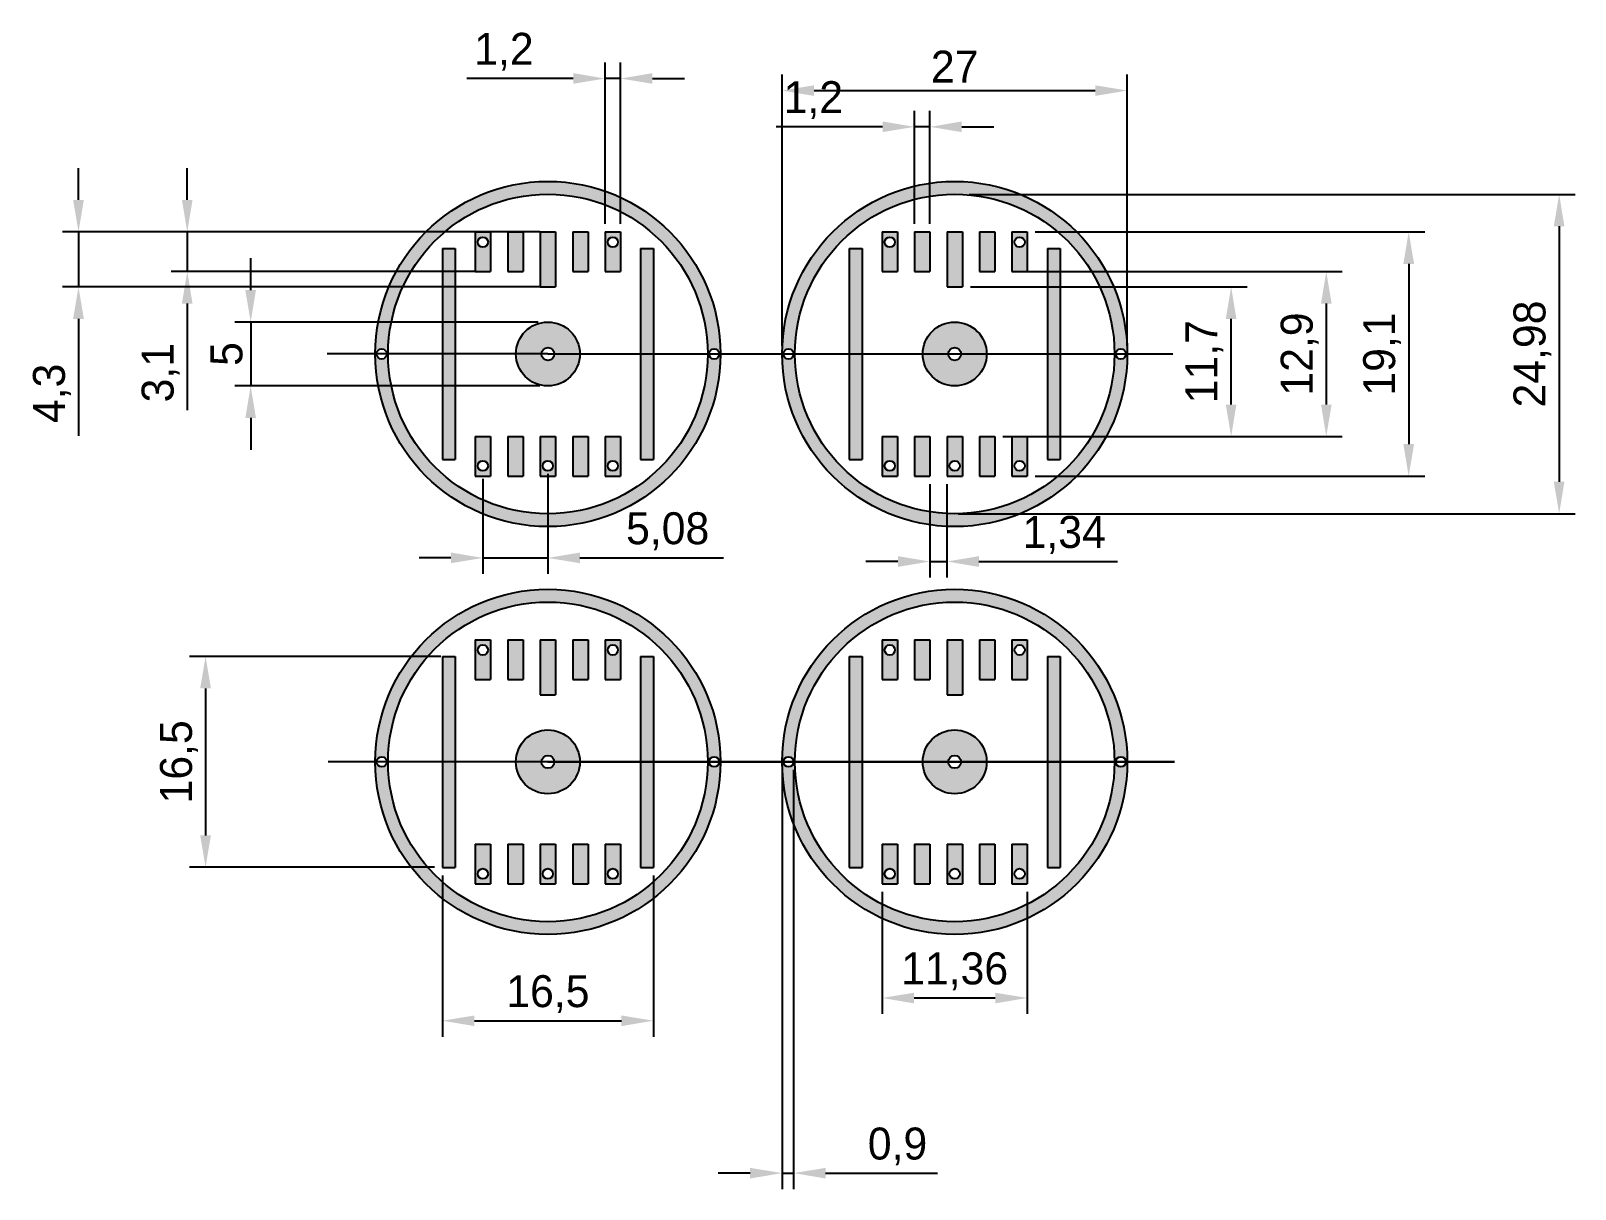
# Model space of a CAD drawing. Header units: millimetres. Extents: x 338 to 459, y 160 to 251.
import ezdxf

# ---------------------------------------------------------------- set-up
doc = ezdxf.new("R2010")
doc.units = ezdxf.units.MM
doc.layers.add('AM_5', color=3, linetype='Continuous', lineweight=25)
doc.dimstyles.new('ISO-25$0', dxfattribs={"dimtxt": 2.5, "dimasz": 2.5, "dimexe": 1.25, "dimexo": 0.625, "dimtad": 1, "dimtxsty": 'Standard', "dimcen": 2.5, "dimadec": 0, "dimazin": 0, "dimtfac": 1, "dimtmove": 0, "dimatfit": 3, "dimfxl": 0, "dimarcsym": 0})

# ---------------------------------------------------------------- blocks, each defined once
blk = doc.blocks.new('*D3')
at = {"layer": 'AM_5', "color": 0, "lineweight": -2}
for p, q in [((397.01, 225.95), (397.01, 247.18)), ((424.01, 225.95), (424.01, 247.18)), ((399.51, 245.93), (421.51, 245.93))]:
    blk.add_line(p, q, dxfattribs=at)
at = {"layer": 'AM_5', "color": 0}
for points in [[(399.51, 246.34), (399.51, 245.51), (397.01, 245.93)], [(421.51, 246.34), (421.51, 245.51), (424.01, 245.93)]]:
    blk.add_solid(points, dxfattribs=at)
at = {"layer": 'Defpoints', "color": 0}
for p in [(424.01, 245.93), (397.01, 225.32), (424.01, 225.32)]:
    blk.add_point(p, dxfattribs=at)
at = {"layer": 'AM_5', "color": 0, "insert": (410.51, 247.8), "char_height": 2.5, "attachment_point": 5}
blk.add_mtext('27', dxfattribs=at)
blk = doc.blocks.new('*D4')
at = {"layer": 'AM_5', "color": 0, "lineweight": -2}
for p, q in [((416.82, 234.87), (447.28, 234.87)), ((446.03, 232.37), (446.03, 218.27)), ((416.82, 215.77), (447.28, 215.77))]:
    blk.add_line(p, q, dxfattribs=at)
at = {"layer": 'AM_5', "color": 0}
for points in [[(445.61, 232.37), (446.45, 232.37), (446.03, 234.87)], [(445.61, 218.27), (446.45, 218.27), (446.03, 215.77)]]:
    blk.add_solid(points, dxfattribs=at)
at = {"layer": 'Defpoints', "color": 0}
for p in [(416.19, 234.87), (416.19, 215.77), (446.03, 215.77)]:
    blk.add_point(p, dxfattribs=at)
at = {"layer": 'AM_5', "color": 0, "insert": (443.95, 225.32), "char_height": 2.5, "attachment_point": 5, "rotation": 90}
blk.add_mtext('19,1', dxfattribs=at)
blk = doc.blocks.new('*D5')
at = {"layer": 'AM_5', "color": 0, "lineweight": -2}
for p, q in [((416.22, 231.77), (440.83, 231.77)), ((439.58, 229.27), (439.58, 221.37)), ((416.82, 218.87), (440.83, 218.87))]:
    blk.add_line(p, q, dxfattribs=at)
at = {"layer": 'AM_5', "color": 0}
for points in [[(439.17, 229.27), (440, 229.27), (439.58, 231.77)], [(439.17, 221.37), (440, 221.37), (439.58, 218.87)]]:
    blk.add_solid(points, dxfattribs=at)
at = {"layer": 'Defpoints', "color": 0}
for p in [(415.59, 231.77), (416.19, 218.87), (439.58, 218.87)]:
    blk.add_point(p, dxfattribs=at)
at = {"layer": 'AM_5', "color": 0, "insert": (437.5, 225.32), "char_height": 2.5, "attachment_point": 5, "rotation": 90}
blk.add_mtext('12,9', dxfattribs=at)
blk = doc.blocks.new('*D6')
at = {"layer": 'AM_5', "color": 0, "lineweight": -2}
for p, q in [((341.97, 237.37), (341.97, 239.87)), ((378.06, 234.87), (340.72, 234.87)), ((341.97, 234.87), (341.97, 230.57)), ((378.06, 230.57), (340.72, 230.57)), ((341.97, 228.07), (341.97, 218.91))]:
    blk.add_line(p, q, dxfattribs=at)
at = {"layer": 'AM_5', "color": 0}
for points in [[(341.55, 237.37), (342.39, 237.37), (341.97, 234.87)], [(341.55, 228.07), (342.39, 228.07), (341.97, 230.57)]]:
    blk.add_solid(points, dxfattribs=at)
at = {"layer": 'Defpoints', "color": 0}
for p in [(378.69, 234.87), (341.97, 230.57), (378.69, 230.57)]:
    blk.add_point(p, dxfattribs=at)
at = {"layer": 'AM_5', "color": 0, "insert": (339.89, 222.24), "char_height": 2.5, "attachment_point": 5, "rotation": 90}
blk.add_mtext('4,3', dxfattribs=at)
blk = doc.blocks.new('*D7')
at = {"layer": 'AM_5', "color": 0, "lineweight": -2}
for p, q in [((350.48, 237.37), (350.48, 239.87)), ((373.58, 234.87), (349.23, 234.87)), ((350.48, 234.87), (350.48, 231.77)), ((372.98, 231.77), (349.23, 231.77)), ((350.48, 229.27), (350.48, 220.94))]:
    blk.add_line(p, q, dxfattribs=at)
at = {"layer": 'AM_5', "color": 0}
for points in [[(350.06, 237.37), (350.89, 237.37), (350.48, 234.87)], [(350.06, 229.27), (350.89, 229.27), (350.48, 231.77)]]:
    blk.add_solid(points, dxfattribs=at)
at = {"layer": 'Defpoints', "color": 0}
for p in [(374.21, 234.87), (350.48, 231.77), (373.61, 231.77)]:
    blk.add_point(p, dxfattribs=at)
at = {"layer": 'AM_5', "color": 0, "insert": (348.39, 223.86), "char_height": 2.5, "attachment_point": 5, "rotation": 90}
blk.add_mtext('3,1', dxfattribs=at)
blk = doc.blocks.new('*D8')
at = {"layer": 'AM_5', "color": 0, "lineweight": -2}
for p, q in [((411.65, 237.81), (459.05, 237.81)), ((457.8, 235.31), (457.8, 215.33)), ((410.78, 212.83), (459.05, 212.83))]:
    blk.add_line(p, q, dxfattribs=at)
at = {"layer": 'AM_5', "color": 0}
for points in [[(457.38, 235.31), (458.21, 235.31), (457.8, 237.81)], [(457.38, 215.33), (458.21, 215.33), (457.8, 212.83)]]:
    blk.add_solid(points, dxfattribs=at)
at = {"layer": 'Defpoints', "color": 0}
for p in [(411.03, 237.81), (410.16, 212.83), (457.8, 212.83)]:
    blk.add_point(p, dxfattribs=at)
at = {"layer": 'AM_5', "color": 0, "insert": (455.71, 225.32), "char_height": 2.5, "attachment_point": 5, "rotation": 90}
blk.add_mtext('24,98', dxfattribs=at)
blk = doc.blocks.new('*D9')
at = {"layer": 'AM_5', "color": 0, "lineweight": -2}
for p, q in [((383.17, 235.5), (383.17, 248.12)), ((384.37, 235.5), (384.37, 248.12)), ((380.67, 246.87), (372.34, 246.87)), ((384.37, 246.87), (383.17, 246.87)), ((386.87, 246.87), (389.37, 246.87))]:
    blk.add_line(p, q, dxfattribs=at)
at = {"layer": 'AM_5', "color": 0}
for points in [[(380.67, 247.29), (380.67, 246.46), (383.17, 246.87)], [(386.87, 247.29), (386.87, 246.46), (384.37, 246.87)]]:
    blk.add_solid(points, dxfattribs=at)
at = {"layer": 'Defpoints', "color": 0}
for p in [(383.17, 246.87), (383.17, 234.87), (384.37, 234.87)]:
    blk.add_point(p, dxfattribs=at)
at = {"layer": 'AM_5', "color": 0, "insert": (375.25, 248.96), "char_height": 2.5, "attachment_point": 5}
blk.add_mtext('1,2', dxfattribs=at)
blk = doc.blocks.new('*D10')
at = {"layer": 'AM_5', "color": 0, "lineweight": -2}
for p, q in [((373.61, 215.55), (373.61, 208.12)), ((378.69, 215.95), (378.69, 208.12)), ((371.11, 209.37), (368.61, 209.37)), ((373.61, 209.37), (378.69, 209.37)), ((381.19, 209.37), (392.44, 209.37))]:
    blk.add_line(p, q, dxfattribs=at)
at = {"layer": 'AM_5', "color": 0}
for points in [[(371.11, 209.79), (371.11, 208.96), (373.61, 209.37)], [(381.19, 209.79), (381.19, 208.96), (378.69, 209.37)]]:
    blk.add_solid(points, dxfattribs=at)
at = {"layer": 'Defpoints', "color": 0}
for p in [(378.69, 216.57), (373.61, 216.17), (378.69, 209.37)]:
    blk.add_point(p, dxfattribs=at)
at = {"layer": 'AM_5', "color": 0, "insert": (388.06, 211.46), "char_height": 2.5, "attachment_point": 5}
blk.add_mtext('5,08', dxfattribs=at)
blk = doc.blocks.new('*D11')
at = {"layer": 'AM_5', "color": 0, "lineweight": -2}
for p, q in [((407.37, 235.5), (407.37, 244.34)), ((408.57, 235.5), (408.57, 244.34)), ((404.87, 243.09), (396.54, 243.09)), ((408.57, 243.09), (407.37, 243.09)), ((411.07, 243.09), (413.57, 243.09))]:
    blk.add_line(p, q, dxfattribs=at)
at = {"layer": 'AM_5', "color": 0}
for points in [[(404.87, 243.51), (404.87, 242.68), (407.37, 243.09)], [(411.07, 243.51), (411.07, 242.68), (408.57, 243.09)]]:
    blk.add_solid(points, dxfattribs=at)
at = {"layer": 'Defpoints', "color": 0}
for p in [(407.37, 243.09), (407.37, 234.87), (408.57, 234.87)]:
    blk.add_point(p, dxfattribs=at)
at = {"layer": 'AM_5', "color": 0, "insert": (399.46, 245.18), "char_height": 2.5, "attachment_point": 5}
blk.add_mtext('1,2', dxfattribs=at)
blk = doc.blocks.new('*D12')
at = {"layer": 'AM_5', "color": 0, "lineweight": -2}
for p, q in [((408.57, 215.15), (408.57, 207.84)), ((409.91, 215.15), (409.91, 207.84)), ((406.07, 209.09), (403.57, 209.09)), ((408.57, 209.09), (409.91, 209.09)), ((412.41, 209.09), (423.25, 209.09))]:
    blk.add_line(p, q, dxfattribs=at)
at = {"layer": 'AM_5', "color": 0}
for points in [[(406.07, 209.51), (406.07, 208.67), (408.57, 209.09)], [(412.41, 209.51), (412.41, 208.67), (409.91, 209.09)]]:
    blk.add_solid(points, dxfattribs=at)
at = {"layer": 'Defpoints', "color": 0}
for p in [(408.57, 215.77), (409.91, 215.77), (409.91, 209.09)]:
    blk.add_point(p, dxfattribs=at)
at = {"layer": 'AM_5', "color": 0, "insert": (419.08, 211.17), "char_height": 2.5, "attachment_point": 5}
blk.add_mtext('1,34', dxfattribs=at)
blk = doc.blocks.new('*D13')
at = {"layer": 'AM_5', "color": 0, "lineweight": -2}
for p, q in [((355.44, 230.32), (355.44, 232.82)), ((377.92, 227.82), (354.19, 227.82)), ((355.44, 227.82), (355.44, 222.82)), ((378.06, 222.82), (354.19, 222.82)), ((355.44, 220.32), (355.44, 217.82))]:
    blk.add_line(p, q, dxfattribs=at)
at = {"layer": 'AM_5', "color": 0}
for points in [[(355.02, 230.32), (355.85, 230.32), (355.44, 227.82)], [(355.02, 220.32), (355.85, 220.32), (355.44, 222.82)]]:
    blk.add_solid(points, dxfattribs=at)
at = {"layer": 'Defpoints', "color": 0}
for p in [(378.55, 227.82), (355.44, 222.82), (378.69, 222.82)]:
    blk.add_point(p, dxfattribs=at)
at = {"layer": 'AM_5', "color": 0, "insert": (353.56, 225.32), "char_height": 2.5, "attachment_point": 5, "rotation": 90}
blk.add_mtext('5', dxfattribs=at)
blk = doc.blocks.new('*D14')
at = {"layer": 'AM_5', "color": 0, "lineweight": -2}
for p, q in [((397.01, 192.79), (397.01, 160)), ((397.91, 192.79), (397.91, 160)), ((394.51, 161.25), (392.01, 161.25)), ((397.01, 161.25), (397.91, 161.25)), ((400.41, 161.25), (409.16, 161.25))]:
    blk.add_line(p, q, dxfattribs=at)
at = {"layer": 'AM_5', "color": 0}
for points in [[(394.51, 161.66), (394.51, 160.83), (397.01, 161.25)], [(400.41, 161.66), (400.41, 160.83), (397.91, 161.25)]]:
    blk.add_solid(points, dxfattribs=at)
at = {"layer": 'Defpoints', "color": 0}
for p in [(397.01, 193.42), (397.91, 193.42), (397.91, 161.25)]:
    blk.add_point(p, dxfattribs=at)
at = {"layer": 'AM_5', "color": 0, "insert": (406.04, 163.33), "char_height": 2.5, "attachment_point": 5}
blk.add_mtext('0,9', dxfattribs=at)
blk = doc.blocks.new('*D15')
at = {"layer": 'AM_5', "color": 0, "lineweight": -2}
for p, q in [((411.74, 230.57), (433.39, 230.57)), ((432.14, 221.37), (432.14, 228.07)), ((414.28, 218.87), (433.39, 218.87))]:
    blk.add_line(p, q, dxfattribs=at)
at = {"layer": 'AM_5', "color": 0}
for points in [[(431.72, 228.07), (432.55, 228.07), (432.14, 230.57)], [(431.72, 221.37), (432.55, 221.37), (432.14, 218.87)]]:
    blk.add_solid(points, dxfattribs=at)
at = {"layer": 'Defpoints', "color": 0}
for p in [(411.11, 230.57), (432.14, 230.57), (413.65, 218.87)]:
    blk.add_point(p, dxfattribs=at)
at = {"layer": 'AM_5', "color": 0, "insert": (430.05, 224.72), "char_height": 2.5, "attachment_point": 5, "rotation": 90}
blk.add_mtext('11,7', dxfattribs=at)
blk = doc.blocks.new('*D16')
at = {"layer": 'AM_5', "color": 0, "lineweight": -2}
for p, q in [((404.83, 183.24), (404.83, 173.7)), ((416.19, 183.24), (416.19, 173.7)), ((407.33, 174.95), (413.69, 174.95))]:
    blk.add_line(p, q, dxfattribs=at)
at = {"layer": 'AM_5', "color": 0}
for points in [[(407.33, 175.36), (407.33, 174.53), (404.83, 174.95)], [(413.69, 175.36), (413.69, 174.53), (416.19, 174.95)]]:
    blk.add_solid(points, dxfattribs=at)
at = {"layer": 'Defpoints', "color": 0}
for p in [(404.83, 183.87), (416.19, 183.87), (416.19, 174.95)]:
    blk.add_point(p, dxfattribs=at)
at = {"layer": 'AM_5', "color": 0, "insert": (410.51, 177.03), "char_height": 2.5, "attachment_point": 5}
blk.add_mtext('11,36', dxfattribs=at)
blk = doc.blocks.new('*D17')
at = {"layer": 'AM_5', "color": 0, "lineweight": -2}
for p, q in [((370.44, 184.54), (370.44, 171.92)), ((386.94, 184.54), (386.94, 171.92)), ((372.94, 173.17), (384.44, 173.17))]:
    blk.add_line(p, q, dxfattribs=at)
at = {"layer": 'AM_5', "color": 0}
for points in [[(372.94, 173.58), (372.94, 172.75), (370.44, 173.17)], [(384.44, 173.58), (384.44, 172.75), (386.94, 173.17)]]:
    blk.add_solid(points, dxfattribs=at)
at = {"layer": 'Defpoints', "color": 0}
for p in [(370.44, 185.17), (386.94, 185.17), (386.94, 173.17)]:
    blk.add_point(p, dxfattribs=at)
at = {"layer": 'AM_5', "color": 0, "insert": (378.69, 175.25), "char_height": 2.5, "attachment_point": 5}
blk.add_mtext('16,5', dxfattribs=at)
blk = doc.blocks.new('*D18')
at = {"layer": 'AM_5', "color": 0, "lineweight": -2}
for p, q in [((370.31, 201.67), (350.66, 201.67)), ((351.91, 199.17), (351.91, 187.67)), ((369.81, 185.17), (350.66, 185.17))]:
    blk.add_line(p, q, dxfattribs=at)
at = {"layer": 'AM_5', "color": 0}
for points in [[(351.49, 199.17), (352.33, 199.17), (351.91, 201.67)], [(351.49, 187.67), (352.33, 187.67), (351.91, 185.17)]]:
    blk.add_solid(points, dxfattribs=at)
at = {"layer": 'Defpoints', "color": 0}
for p in [(370.94, 201.67), (351.91, 185.17), (370.44, 185.17)]:
    blk.add_point(p, dxfattribs=at)
at = {"layer": 'AM_5', "color": 0, "insert": (349.83, 193.42), "char_height": 2.5, "attachment_point": 5, "rotation": 90}
blk.add_mtext('16,5', dxfattribs=at)

msp = doc.modelspace()

# ---------------------------------------------------------------- hatches: boundary and pattern name
h = msp.add_hatch(color=256)
h.paths.add_polyline_path([(391.189, 225.323), (391.289, 225.323, -1), (392.089, 225.323), (392.189, 225.323, 1), (365.189, 225.323), (365.289, 225.323, -1), (366.089, 225.323), (366.189, 225.323, -1)])
h.paths.add_polyline_path([(366.189, 225.323), (366.089, 225.323, -1), (365.289, 225.323), (365.189, 225.323, 1), (392.189, 225.323), (392.089, 225.323, -1), (391.289, 225.323), (391.189, 225.323, -1)])
h.paths.add_polyline_path([(397.014, 225.323), (397.114, 225.323, -1), (397.914, 225.323), (398.014, 225.323, -1), (423.014, 225.323), (423.114, 225.323, -1), (423.914, 225.323), (424.014, 225.323, 1)])
h.paths.add_polyline_path([(398.014, 225.323), (397.914, 225.323, -1), (397.114, 225.323), (397.014, 225.323, 1), (424.014, 225.323), (423.914, 225.323, -1), (423.114, 225.323), (423.014, 225.323, -1)])
h.paths.add_polyline_path([(423.014, 193.418), (423.114, 193.418, -1), (423.914, 193.418), (424.014, 193.418, 1), (397.014, 193.418), (397.114, 193.418, -1), (397.914, 193.418), (398.014, 193.418, -1)])
h.paths.add_polyline_path([(424.014, 193.418), (423.914, 193.418, -1), (423.114, 193.418), (423.014, 193.418, -1), (398.014, 193.418), (397.914, 193.418, -1), (397.114, 193.418), (397.014, 193.418, 1)])
h.paths.add_polyline_path([(392.189, 193.418), (392.089, 193.418, -1), (391.289, 193.418), (391.189, 193.418, -1), (366.189, 193.418), (366.089, 193.418, -1), (365.289, 193.418), (365.189, 193.418, 1)])
h.paths.add_polyline_path([(391.189, 193.418), (391.289, 193.418, -1), (392.089, 193.418), (392.189, 193.418, 1), (365.189, 193.418), (365.289, 193.418, -1), (366.089, 193.418), (366.189, 193.418, -1)])
h = msp.add_hatch(color=256)
h.paths.add_polyline_path([(371.439, 233.573), (370.439, 233.573), (370.439, 217.073), (371.439, 217.073)])
h.paths.add_polyline_path([(374.209, 234.873), (373.009, 234.873), (373.009, 231.773), (374.209, 231.773)])
h.paths.add_polyline_path([(373.209, 234.073, -1), (374.009, 234.073, -1)], flags=16)
h.paths.add_polyline_path([(376.749, 234.873), (375.549, 234.873), (375.549, 231.773), (376.749, 231.773)])
h.paths.add_polyline_path([(379.289, 234.873), (378.089, 234.873), (378.089, 230.573), (379.289, 230.573)])
h.paths.add_polyline_path([(381.829, 234.873), (380.629, 234.873), (380.629, 231.773), (381.829, 231.773)])
h.paths.add_polyline_path([(384.369, 234.873), (383.169, 234.873), (383.169, 231.773), (384.369, 231.773)])
h.paths.add_polyline_path([(383.369, 234.073, -1), (384.169, 234.073, -1)], flags=16)
h.paths.add_polyline_path([(386.939, 233.573), (385.939, 233.573), (385.939, 217.073), (386.939, 217.073)])
h.paths.add_polyline_path([(376.189, 225.323, 1), (381.189, 225.323, 1)])
h.paths.add_polyline_path([(379.189, 225.323, -1), (378.189, 225.323, -1)], flags=16)
h.paths.add_polyline_path([(374.209, 218.873), (373.009, 218.873), (373.009, 215.773), (374.209, 215.773)])
h.paths.add_polyline_path([(374.009, 216.573, -1), (373.209, 216.573, -1)], flags=16)
h.paths.add_polyline_path([(376.749, 218.873), (375.549, 218.873), (375.549, 215.773), (376.749, 215.773)])
h.paths.add_polyline_path([(379.289, 218.873), (378.089, 218.873), (378.089, 215.773), (379.289, 215.773)])
h.paths.add_polyline_path([(379.089, 216.573, -1), (378.289, 216.573, -1)], flags=16)
h.paths.add_polyline_path([(381.829, 218.873), (380.629, 218.873), (380.629, 215.773), (381.829, 215.773)])
h.paths.add_polyline_path([(384.369, 218.873), (383.169, 218.873), (383.169, 215.773), (384.369, 215.773)])
h.paths.add_polyline_path([(384.169, 216.573, -1), (383.369, 216.573, -1)], flags=16)
h = msp.add_hatch(color=256)
h.paths.add_polyline_path([(403.264, 233.573), (402.264, 233.573), (402.264, 217.073), (403.264, 217.073)])
h.paths.add_polyline_path([(406.034, 231.773), (406.034, 234.873), (404.834, 234.873), (404.834, 231.773)])
h.paths.add_polyline_path([(405.034, 234.073, -1), (405.834, 234.073, -1)], flags=16)
h.paths.add_polyline_path([(408.574, 234.873), (407.374, 234.873), (407.374, 231.773), (408.574, 231.773)])
h.paths.add_polyline_path([(409.914, 230.573), (411.114, 230.573), (411.114, 234.873), (409.914, 234.873)])
h.paths.add_polyline_path([(412.454, 231.773), (413.654, 231.773), (413.654, 234.873), (412.454, 234.873)])
h.paths.add_polyline_path([(416.194, 234.873), (414.994, 234.873), (414.994, 231.773), (416.194, 231.773)])
h.paths.add_polyline_path([(415.194, 234.073, -1), (415.994, 234.073, -1)], flags=16)
h.paths.add_polyline_path([(418.764, 233.573), (417.764, 233.573), (417.764, 217.073), (418.764, 217.073)])
h.paths.add_polyline_path([(408.014, 225.323, 1), (413.014, 225.323, 1)])
h.paths.add_polyline_path([(410.014, 225.323, -1), (411.014, 225.323, -1)], flags=16)
h.paths.add_polyline_path([(404.834, 215.773), (406.034, 215.773), (406.034, 218.873), (404.834, 218.873)])
h.paths.add_polyline_path([(405.834, 216.573, -1), (405.034, 216.573, -1)], flags=16)
h.paths.add_polyline_path([(407.374, 215.773), (408.574, 215.773), (408.574, 218.873), (407.374, 218.873)])
h.paths.add_polyline_path([(409.914, 215.773), (411.114, 215.773), (411.114, 218.873), (409.914, 218.873)])
h.paths.add_polyline_path([(410.914, 216.573, -1), (410.114, 216.573, -1)], flags=16)
h.paths.add_polyline_path([(412.454, 215.773), (413.654, 215.773), (413.654, 218.873), (412.454, 218.873)])
h.paths.add_polyline_path([(414.994, 215.773), (416.194, 215.773), (416.194, 218.873), (414.994, 218.873)])
h.paths.add_polyline_path([(415.994, 216.573, -1), (415.194, 216.573, -1)], flags=16)
h = msp.add_hatch(color=256)
h.paths.add_polyline_path([(371.439, 201.668), (370.439, 201.668), (370.439, 185.168), (371.439, 185.168)])
h.paths.add_polyline_path([(374.209, 199.868), (374.209, 202.968), (373.009, 202.968), (373.009, 199.868)])
h.paths.add_polyline_path([(373.209, 202.168, -1), (374.009, 202.168, -1)], flags=16)
h.paths.add_polyline_path([(376.749, 202.968), (375.549, 202.968), (375.549, 199.868), (376.749, 199.868)])
h.paths.add_polyline_path([(378.089, 198.668), (379.289, 198.668), (379.289, 202.968), (378.089, 202.968)])
h.paths.add_polyline_path([(380.629, 199.868), (381.829, 199.868), (381.829, 202.968), (380.629, 202.968)])
h.paths.add_polyline_path([(384.369, 202.968), (383.169, 202.968), (383.169, 199.868), (384.369, 199.868)])
h.paths.add_polyline_path([(383.369, 202.168, -1), (384.169, 202.168, -1)], flags=16)
h.paths.add_polyline_path([(386.939, 201.668), (385.939, 201.668), (385.939, 185.168), (386.939, 185.168)])
h.paths.add_polyline_path([(376.189, 193.418, 1), (381.189, 193.418, 1)])
h.paths.add_polyline_path([(378.189, 193.418, -1), (379.189, 193.418, -1)], flags=16)
h.paths.add_polyline_path([(373.009, 183.868), (374.209, 183.868), (374.209, 186.968), (373.009, 186.968)])
h.paths.add_polyline_path([(374.009, 184.668, -1), (373.209, 184.668, -1)], flags=16)
h.paths.add_polyline_path([(375.549, 183.868), (376.749, 183.868), (376.749, 186.968), (375.549, 186.968)])
h.paths.add_polyline_path([(378.089, 183.868), (379.289, 183.868), (379.289, 186.968), (378.089, 186.968)])
h.paths.add_polyline_path([(379.089, 184.668, -1), (378.289, 184.668, -1)], flags=16)
h.paths.add_polyline_path([(380.629, 183.868), (381.829, 183.868), (381.829, 186.968), (380.629, 186.968)])
h.paths.add_polyline_path([(383.169, 183.868), (384.369, 183.868), (384.369, 186.968), (383.169, 186.968)])
h.paths.add_polyline_path([(384.169, 184.668, -1), (383.369, 184.668, -1)], flags=16)
h = msp.add_hatch(color=256)
h.paths.add_polyline_path([(403.264, 201.668), (402.264, 201.668), (402.264, 185.168), (403.264, 185.168)])
h.paths.add_polyline_path([(406.034, 199.868), (406.034, 202.968), (404.834, 202.968), (404.834, 199.868)])
h.paths.add_polyline_path([(405.034, 202.168, -1), (405.834, 202.168, -1)], flags=16)
h.paths.add_polyline_path([(408.574, 202.968), (407.374, 202.968), (407.374, 199.868), (408.574, 199.868)])
h.paths.add_polyline_path([(409.914, 198.668), (411.114, 198.668), (411.114, 202.968), (409.914, 202.968)])
h.paths.add_polyline_path([(412.454, 199.868), (413.654, 199.868), (413.654, 202.968), (412.454, 202.968)])
h.paths.add_polyline_path([(416.194, 202.968), (414.994, 202.968), (414.994, 199.868), (416.194, 199.868)])
h.paths.add_polyline_path([(415.194, 202.168, -1), (415.994, 202.168, -1)], flags=16)
h.paths.add_polyline_path([(418.764, 201.668), (417.764, 201.668), (417.764, 185.168), (418.764, 185.168)])
h.paths.add_polyline_path([(408.014, 193.418, 1), (413.014, 193.418, 1)])
h.paths.add_polyline_path([(410.014, 193.418, -1), (411.014, 193.418, -1)], flags=16)
h.paths.add_polyline_path([(404.834, 183.868), (406.034, 183.868), (406.034, 186.968), (404.834, 186.968)])
h.paths.add_polyline_path([(405.834, 184.668, -1), (405.034, 184.668, -1)], flags=16)
h.paths.add_polyline_path([(407.374, 183.868), (408.574, 183.868), (408.574, 186.968), (407.374, 186.968)])
h.paths.add_polyline_path([(409.914, 183.868), (411.114, 183.868), (411.114, 186.968), (409.914, 186.968)])
h.paths.add_polyline_path([(410.914, 184.668, -1), (410.114, 184.668, -1)], flags=16)
h.paths.add_polyline_path([(412.454, 183.868), (413.654, 183.868), (413.654, 186.968), (412.454, 186.968)])
h.paths.add_polyline_path([(414.994, 183.868), (416.194, 183.868), (416.194, 186.968), (414.994, 186.968)])
h.paths.add_polyline_path([(415.994, 184.668, -1), (415.194, 184.668, -1)], flags=16)

# ---------------------------------------------------------------- linework, layer by layer
for p, q in [((373.009, 234.873), (373.009, 231.773)), ((373.009, 234.873), (374.209, 234.873)), ((374.209, 234.873), (374.209, 231.773)), ((375.549, 234.873), (375.549, 231.773)), ((375.549, 234.873), (376.749, 234.873)), ((376.749, 234.873), (376.749, 231.773)), ((378.089, 234.873), (378.089, 230.573)), ((378.089, 234.873), (379.289, 234.873)), ((379.289, 234.873), (379.289, 230.573)), ((380.629, 234.873), (380.629, 231.773)), ((380.629, 234.873), (381.829, 234.873)), ((381.829, 234.873), (381.829, 231.773)), ((383.169, 234.873), (383.169, 231.773)), ((383.169, 234.873), (384.369, 234.873)), ((384.369, 234.873), (384.369, 231.773)), ((404.834, 234.873), (406.034, 234.873)), ((404.834, 234.873), (404.834, 231.773)), ((406.034, 234.873), (406.034, 231.773)), ((407.374, 234.873), (408.574, 234.873)), ((407.374, 234.873), (407.374, 231.773)), ((408.574, 234.873), (408.574, 231.773)), ((409.914, 234.873), (411.114, 234.873)), ((409.914, 234.873), (409.914, 230.573)), ((411.114, 234.873), (411.114, 230.573)), ((412.454, 234.873), (413.654, 234.873)), ((412.454, 234.873), (412.454, 231.773)), ((413.654, 234.873), (413.654, 231.773)), ((414.994, 234.873), (416.194, 234.873)), ((414.994, 234.873), (414.994, 231.773)), ((416.194, 234.873), (416.194, 231.773)), ((370.439, 233.573), (370.439, 217.073)), ((370.439, 233.573), (371.439, 233.573)), ((371.439, 233.573), (371.439, 217.073)), ((385.939, 233.573), (385.939, 217.073)), ((385.939, 233.573), (386.939, 233.573)), ((386.939, 233.573), (386.939, 217.073)), ((402.264, 233.573), (402.264, 217.073)), ((402.264, 233.573), (403.264, 233.573)), ((403.264, 233.573), (403.264, 217.073)), ((417.764, 233.573), (417.764, 217.073)), ((417.764, 233.573), (418.764, 233.573)), ((418.764, 233.573), (418.764, 217.073)), ((373.009, 231.773), (374.209, 231.773)), ((375.549, 231.773), (376.749, 231.773)), ((380.629, 231.773), (381.829, 231.773)), ((383.169, 231.773), (384.369, 231.773)), ((404.834, 231.773), (406.034, 231.773)), ((407.374, 231.773), (408.574, 231.773)), ((412.454, 231.773), (413.654, 231.773)), ((414.994, 231.773), (416.194, 231.773)), ((378.089, 230.573), (379.289, 230.573)), ((409.914, 230.573), (411.114, 230.573)), ((378.689, 225.323), (361.428, 225.323)), ((378.689, 225.323), (378.689, 225.323)), ((378.689, 225.323), (427.582, 225.323)), ((410.514, 225.323), (410.514, 225.323)), ((373.009, 218.873), (374.209, 218.873)), ((373.009, 218.873), (373.009, 215.773)), ((374.209, 218.873), (374.209, 215.773)), ((375.549, 218.873), (375.549, 215.773)), ((375.549, 218.873), (376.749, 218.873)), ((376.749, 218.873), (376.749, 217.073)), ((376.749, 218.873), (376.749, 215.773)), ((378.089, 218.873), (378.089, 215.773)), ((378.089, 218.873), (379.289, 218.873)), ((379.289, 218.873), (379.289, 215.773)), ((380.629, 218.873), (380.629, 215.773)), ((380.629, 218.873), (381.829, 218.873)), ((381.829, 218.873), (381.829, 215.773)), ((383.169, 218.873), (383.169, 215.773)), ((383.169, 218.873), (384.369, 218.873)), ((384.369, 218.873), (384.369, 215.773)), ((404.834, 218.873), (406.034, 218.873)), ((404.834, 218.873), (404.834, 215.773)), ((406.034, 218.873), (406.034, 215.773)), ((407.374, 218.873), (407.374, 215.773)), ((407.374, 218.873), (408.574, 218.873)), ((408.574, 218.873), (408.574, 215.773)), ((408.574, 218.873), (408.574, 217.073)), ((409.914, 218.873), (409.914, 215.773)), ((409.914, 218.873), (411.114, 218.873)), ((411.114, 218.873), (411.114, 215.773)), ((412.454, 218.873), (412.454, 215.773)), ((412.454, 218.873), (413.654, 218.873)), ((413.654, 218.873), (413.654, 215.773)), ((414.994, 218.873), (414.994, 215.773)), ((414.994, 218.873), (416.194, 218.873)), ((416.194, 218.873), (416.194, 215.773)), ((370.439, 217.073), (371.439, 217.073)), ((385.939, 217.073), (386.939, 217.073)), ((402.264, 217.073), (403.264, 217.073)), ((417.764, 217.073), (418.764, 217.073)), ((373.009, 215.773), (374.209, 215.773)), ((375.549, 215.773), (376.749, 215.773)), ((378.089, 215.773), (379.289, 215.773)), ((380.629, 215.773), (381.829, 215.773)), ((383.169, 215.773), (384.369, 215.773)), ((404.834, 215.773), (406.034, 215.773)), ((407.374, 215.773), (408.574, 215.773)), ((409.914, 215.773), (411.114, 215.773)), ((412.454, 215.773), (413.654, 215.773)), ((414.994, 215.773), (416.194, 215.773)), ((373.009, 202.968), (374.209, 202.968)), ((373.009, 202.968), (373.009, 199.868)), ((374.209, 202.968), (374.209, 199.868)), ((375.549, 202.968), (376.749, 202.968)), ((375.549, 202.968), (375.549, 199.868)), ((376.749, 202.968), (376.749, 199.868)), ((378.089, 202.968), (379.289, 202.968)), ((378.089, 202.968), (378.089, 198.668)), ((379.289, 202.968), (379.289, 198.668)), ((380.629, 202.968), (381.829, 202.968)), ((380.629, 202.968), (380.629, 199.868)), ((381.829, 202.968), (381.829, 199.868)), ((383.169, 202.968), (384.369, 202.968)), ((383.169, 202.968), (383.169, 199.868)), ((384.369, 202.968), (384.369, 199.868)), ((404.834, 202.968), (406.034, 202.968)), ((404.834, 202.968), (404.834, 199.868)), ((406.034, 202.968), (406.034, 199.868)), ((407.374, 202.968), (407.374, 199.868)), ((407.374, 202.968), (408.574, 202.968)), ((408.574, 202.968), (408.574, 199.868)), ((409.914, 202.968), (409.914, 198.668)), ((409.914, 202.968), (411.114, 202.968)), ((411.114, 202.968), (411.114, 198.668)), ((412.454, 202.968), (413.654, 202.968)), ((412.454, 202.968), (412.454, 199.868)), ((413.654, 202.968), (413.654, 199.868)), ((414.994, 202.968), (414.994, 199.868)), ((414.994, 202.968), (416.194, 202.968)), ((416.194, 202.968), (416.194, 199.868)), ((370.439, 201.668), (370.439, 185.168)), ((370.439, 201.668), (371.439, 201.668)), ((371.439, 201.668), (371.439, 185.168)), ((385.939, 201.668), (385.939, 185.168)), ((385.939, 201.668), (386.939, 201.668)), ((386.939, 201.668), (386.939, 185.168)), ((402.264, 201.668), (402.264, 185.168)), ((402.264, 201.668), (403.264, 201.668)), ((403.264, 201.668), (403.264, 185.168)), ((417.764, 201.668), (417.764, 185.168)), ((417.764, 201.668), (418.764, 201.668)), ((418.764, 201.668), (418.764, 185.168)), ((373.009, 199.868), (374.209, 199.868)), ((375.549, 199.868), (376.749, 199.868)), ((380.629, 199.868), (381.829, 199.868)), ((383.169, 199.868), (384.369, 199.868)), ((404.834, 199.868), (406.034, 199.868)), ((407.374, 199.868), (408.574, 199.868)), ((412.454, 199.868), (413.654, 199.868)), ((414.994, 199.868), (416.194, 199.868)), ((378.089, 198.668), (379.289, 198.668)), ((409.914, 198.668), (411.114, 198.668)), ((427.708, 193.418), (361.491, 193.418)), ((378.689, 193.418), (378.689, 193.418)), ((378.689, 193.418), (427.708, 193.418)), ((410.514, 193.418), (410.514, 193.418)), ((373.009, 186.968), (374.209, 186.968)), ((373.009, 186.968), (373.009, 183.868)), ((374.209, 186.968), (374.209, 183.868)), ((375.549, 186.968), (375.549, 183.868)), ((375.549, 186.968), (376.749, 186.968)), ((376.749, 186.968), (376.749, 183.868)), ((376.749, 186.968), (376.749, 185.168)), ((378.089, 186.968), (378.089, 183.868)), ((378.089, 186.968), (379.289, 186.968)), ((379.289, 186.968), (379.289, 183.868)), ((380.629, 186.968), (380.629, 183.868)), ((380.629, 186.968), (381.829, 186.968)), ((381.829, 186.968), (381.829, 183.868)), ((383.169, 186.968), (383.169, 183.868)), ((383.169, 186.968), (384.369, 186.968)), ((384.369, 186.968), (384.369, 183.868)), ((404.834, 186.968), (404.834, 183.868)), ((404.834, 186.968), (406.034, 186.968)), ((406.034, 186.968), (406.034, 183.868)), ((407.374, 186.968), (407.374, 183.868)), ((407.374, 186.968), (408.574, 186.968)), ((408.574, 186.968), (408.574, 185.168)), ((408.574, 186.968), (408.574, 183.868)), ((409.914, 186.968), (409.914, 183.868)), ((409.914, 186.968), (411.114, 186.968)), ((411.114, 186.968), (411.114, 183.868)), ((412.454, 186.968), (412.454, 183.868)), ((412.454, 186.968), (413.654, 186.968)), ((413.654, 186.968), (413.654, 183.868)), ((414.994, 186.968), (414.994, 183.868)), ((414.994, 186.968), (416.194, 186.968)), ((416.194, 186.968), (416.194, 183.868)), ((370.439, 185.168), (371.439, 185.168)), ((385.939, 185.168), (386.939, 185.168)), ((402.264, 185.168), (403.264, 185.168)), ((417.764, 185.168), (418.764, 185.168)), ((373.009, 183.868), (374.209, 183.868)), ((375.549, 183.868), (376.749, 183.868)), ((378.089, 183.868), (379.289, 183.868)), ((380.629, 183.868), (381.829, 183.868)), ((383.169, 183.868), (384.369, 183.868)), ((404.834, 183.868), (406.034, 183.868)), ((407.374, 183.868), (408.574, 183.868)), ((409.914, 183.868), (411.114, 183.868)), ((412.454, 183.868), (413.654, 183.868)), ((414.994, 183.868), (416.194, 183.868))]:
    msp.add_line(p, q)
for centre, radius in [((378.689, 225.323), 13.5), ((410.514, 225.323), 13.5), ((378.689, 225.323), 12.5), ((410.514, 225.323), 12.5), ((373.609, 234.073), 0.4), ((383.769, 234.073), 0.4), ((405.434, 234.073), 0.4), ((415.594, 234.073), 0.4), ((378.689, 225.323), 2.5), ((410.514, 225.323), 2.5), ((365.689, 225.323), 0.4), ((378.689, 225.323), 0.5), ((391.689, 225.323), 0.4), ((397.514, 225.323), 0.4), ((410.514, 225.323), 0.5), ((423.514, 225.323), 0.4), ((373.609, 216.573), 0.4), ((378.689, 216.573), 0.4), ((383.769, 216.573), 0.4), ((405.434, 216.573), 0.4), ((410.514, 216.573), 0.4), ((415.594, 216.573), 0.4), ((378.689, 193.418), 13.5), ((410.514, 193.418), 13.5), ((378.689, 193.418), 12.5), ((410.514, 193.418), 12.5), ((373.609, 202.168), 0.4), ((383.769, 202.168), 0.4), ((405.434, 202.168), 0.4), ((415.594, 202.168), 0.4), ((378.689, 193.418), 2.5), ((410.514, 193.418), 2.5), ((365.689, 193.418), 0.4), ((378.689, 193.418), 0.5), ((391.689, 193.418), 0.4), ((397.514, 193.418), 0.4), ((410.514, 193.418), 0.5), ((423.514, 193.418), 0.4), ((373.609, 184.668), 0.4), ((378.689, 184.668), 0.4), ((383.769, 184.668), 0.4), ((405.434, 184.668), 0.4), ((410.514, 184.668), 0.4), ((415.594, 184.668), 0.4)]:
    msp.add_circle(centre, radius)

# ---------------------------------------------------------------- dimensions: what is measured, and where the dimension line sits
at = {"layer": 'AM_5'}
dim = msp.add_linear_dim(base=(383.169, 246.873), p1=(384.369, 234.873), p2=(383.169, 234.873), dimstyle='ISO-25$0', override={"dimfrac": 2}, dxfattribs=at)
dim.commit()
dim.dimension.update_dxf_attribs({"geometry": '*D9', "text_midpoint": (375.252, 248.956)})
for base, p1, p2, angle, picture, middle in [((424.014, 245.925), (397.014, 225.323), (424.014, 225.323), 0, '*D3', (410.514, 247.8)), ((407.374, 243.092), (408.574, 234.873), (407.374, 234.873), 0, '*D11', (399.457, 245.175)), ((341.97, 230.573), (378.689, 234.873), (378.689, 230.573), 90, '*D6', (339.886, 222.239)), ((350.476, 231.773), (374.209, 234.873), (373.609, 231.773), 90, '*D7', (348.393, 223.856)), ((457.797, 212.828), (411.029, 237.812), (410.155, 212.828), 90, '*D8', (455.714, 225.32)), ((446.03, 215.773), (416.194, 234.873), (416.194, 215.773), 90, '*D4', (443.947, 225.323)), ((355.438, 222.823), (378.545, 227.819), (378.688, 222.823), 90, '*D13', (353.563, 225.321)), ((439.582, 218.873), (415.594, 231.773), (416.194, 218.873), 90, '*D5', (437.498, 225.323)), ((432.137, 230.573), (413.654, 218.873), (411.114, 230.573), 90, '*D15', (430.053, 224.723)), ((378.689, 209.374), (373.609, 216.173), (378.689, 216.573), 0, '*D10', (388.064, 211.458)), ((409.914, 209.091), (408.574, 215.773), (409.914, 215.773), 0, '*D12', (419.08, 211.174)), ((351.909, 185.168), (370.939, 201.668), (370.439, 185.168), 90, '*D18', (349.826, 193.418)), ((397.914, 161.248), (397.014, 193.418), (397.914, 193.418), 0, '*D14', (406.039, 163.332)), ((386.939, 173.168), (370.439, 185.168), (386.939, 185.168), 0, '*D17', (378.689, 175.251)), ((416.194, 174.948), (404.834, 183.868), (416.194, 183.868), 0, '*D16', (410.514, 177.032))]:
    dim = msp.add_linear_dim(base=base, p1=p1, p2=p2, angle=angle, dimstyle='ISO-25$0', override={"dimfrac": 2}, dxfattribs=at)
    dim.commit()
    dim.dimension.update_dxf_attribs({"geometry": picture, "text_midpoint": middle})

doc.saveas('drawing.dxf')
